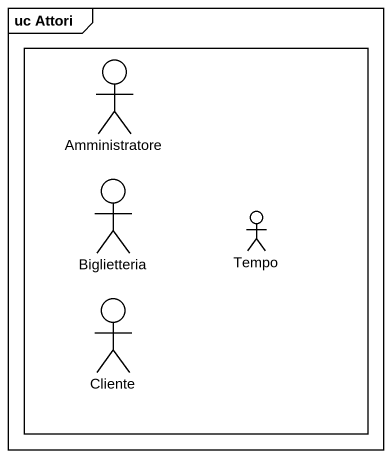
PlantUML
@startuml
mainframe uc Attori
rectangle " " as rectangle1 {
  actor Amministratore
  actor Biglietteria
  actor Tempo
  actor Cliente
}
@enduml
